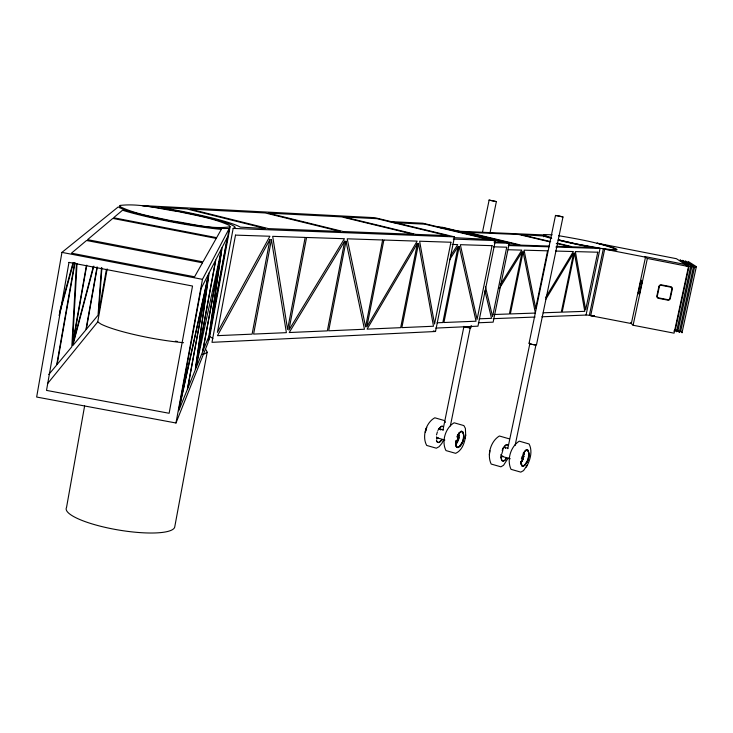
<?xml version="1.0" encoding="UTF-8"?>
<svg xmlns="http://www.w3.org/2000/svg" width="733" height="733" viewBox="0 0 733 733"><rect width="100%" height="100%" fill="white"/><g stroke="black" fill="none" stroke-linecap="round" stroke-linejoin="round"><path stroke-width="1.1" d="M638.48 292.733L639.139 293.731L639.497 293.191M641.888 281.839L641.228 280.693L640.935 281.078M76.443 263.853L71.807 346.801L57.11 364.484L75.041 262.542M77.029 263.623L72.485 344.308L86.412 265.502M101.475 267.802L98.057 315.217L86.256 329.419L97.223 267.609M101.905 267.847L98.643 313.009L106.404 269.405M641.879 282.04L641.32 280.235L640.871 281.243M638.37 292.834L638.59 291.688M509.014 438.765L499.375 435.998C490.624 441.284 486.794 454.881 491.174 464.053L500.905 466.82L503.534 465.281L508.171 458.061M465.666 434.935L465.391 428.411L463.87 425.589L454.13 422.794C445.334 427.742 441.284 441.651 445.985 450.575L455.651 453.333C462.459 450.273 464.997 441.871 465.666 434.935L465.299 438.132M458.143 434.55L458.125 437.958L455.724 442.824L455.853 444.29C458.601 441.513 459.802 437.234 459.115 433.405M641.989 281.802L641.824 282.48M457.786 438.013L457.804 435.045M501.253 454.497L501.253 459.124L502.096 460.663L503.406 461.011L504.936 460.159L506.411 458.189L504.936 460.287L503.351 461.149L502.041 460.8L501.024 457.502M455.807 441.055L455.88 445.655L456.769 447.194L458.107 447.57C463.155 444.794 465.528 436.804 462.725 431.792L461.405 431.334L458.757 433.478M520.815 461.451L520.916 462.926L523.362 459.032L524.214 451.885M522.244 461.369L521.759 460.242L523.179 456.494L523.252 453.049M522.858 456.549L523.069 454.9M638.553 291.917C637.545 293.319 639.68 295.353 639.616 292.806M641.961 282.068L639.845 292.201M489.387 454.707L489.956 450.694M61.948 252.39L36.65 397.039L175.975 422.996L208.007 342.787L229.237 228.439L224.426 228.522A59.794 5.525 10.7 0 1 170.862 221.082A59.794 5.525 10.7 0 1 121.559 208.593L118.215 206.926L61.948 252.39L202.473 279.337L229.237 228.439M74.629 262.9L56.67 365.016L48.772 374.517M86.778 265.154L72.879 343.841L93.348 266.519M97.086 266.821L85.908 329.841L72.805 345.609L93.842 266.088M47.434 383.78L97.736 321.897L107.174 268.919M119.662 207.668L120.056 205.432C139.728 203.133 159.574 208.914 178.999 211.7C195.784 215.438 213.111 218.113 228.907 225.178L230.116 226.772L209.07 340.139M84.616 405.972L66.538 507.438A55.076 12.562 9.6 0 0 115.319 529.446A55.076 12.562 9.6 0 0 174.692 527.174L207.173 352.234L206.12 349.87M641.87 282.645L641.76 283.222M175.975 422.996L202.473 279.337M195.968 367.041L215.823 259.775L221.687 248.331L195.738 368.772L202.574 351.895L221.439 250.081M233.158 228.421L211.993 342.329L435.521 331.499L454.487 236.869L374.801 217.683L142.202 205.57L151.474 206.743A59.776 5.525 10.7 0 1 235.11 227.725L233.158 228.421L454.487 236.869M482.433 232.48L489.131 200.072L496.369 201.593L490.029 232.856M442.943 430.179L463.952 326.35M450.364 425.946L470.284 327.688L469.569 327.266M467.828 327.532L470.788 327.761L471.237 325.534M388.463 221.513L422.758 223.208L495.352 240.589L477.962 326.167L435.769 328.082M437.729 227.047L442.311 227.257L509.252 243.274L493.144 322.154L478.374 322.777M543.465 236.759L543.923 234.533L552.233 234.817M530.325 343.85L529.052 343.291L555.495 215.438L559.444 216.024L562.981 216.986L536.474 344.867L534.888 344.812M507.767 448.651L529.858 343.667M515.088 445.554L535.979 344.757M559.151 240.048A38.968 2.694 11.6 0 0 600.052 248.441L586.052 315.062L541.879 316.784M585.997 314.86L589.359 315.309L603.351 248.808L613.585 249.77L615.308 249.458L614.575 248.634C596.543 242.073 577.421 238.958 558.564 235.669M604.688 249.174L645.507 257.164L631.342 323.565L590.679 315.712L604.688 249.174A38.986 2.703 11.6 0 0 596.983 243.145L676.431 258.703L688.498 266.519L674.085 333.167L633.101 325.25L630.472 322.731M638.681 291.212L640.587 281.958M633.101 325.25L647.358 258.465L644.591 256.513L685.373 264.494L686.253 265.96M673.829 331.105L675.285 329.887L689.002 266.5L688.122 265.034L680.096 259.867L681.36 261.553L682.78 260.398L690.862 265.575L691.741 267.032L678.016 330.409L676.568 331.637L674.846 330.162M676.706 329.951L679.299 332.159L680.755 330.94L694.481 267.572L693.61 266.106L685.465 260.921L684.045 262.084L682.78 260.398M680.288 331.206L682.038 332.69L696.35 266.647L688.15 261.443M640.587 282.306L640.724 281.399M639.79 292.128L639.717 292.76M639.735 292.366L639.561 293.282M59.08 315.529L73.492 262.671M640.697 281.839L640.807 281.151M59.73 311.369L72.961 262.909M521.392 458.711L521.997 456.604M501.83 453.8L502.875 450.236M436.492 434.926L437.418 431.819M640.816 281.426L640.88 280.922M502.307 450.309L503.653 447.478M443.804 439.488L441.889 443.346L439.085 446.709L436.337 448.193L426.698 445.444C421.805 436.621 425.919 422.556 434.816 417.792L444.381 420.54L445.417 422.419M456.833 436.914L458.226 434.119M526.257 467.132C530.188 460.397 532.882 451.29 529.089 443.978L519.276 441.156C510.544 446.571 506.631 460.067 511.038 469.34L520.797 472.125L523.545 470.604L527.265 465.125M545.691 297.424L573.362 251.538L555.522 251.043M545.828 299.256L573.6 253.16L561.295 312.157L543.208 312.789M500.135 285.073L521.832 250.118L508.161 249.733M499.255 288.692L522.125 251.831L509.38 313.971L493.996 314.503M450.41 256.083L457.749 244.602L452.096 244.428M449.586 259.812L458.134 246.407L442.842 322.557L437.143 322.786M441.898 439.773L440.359 441.761L438.71 442.585L437.326 442.219L436.419 440.615M502.471 456.082L501.198 457.722L501.015 456.228M523.499 452.893L526.431 450.172L527.705 450.575L528.475 452.069A8.017 3.069 -74.2 0 1 527.439 460.48L524.709 464.988L523.179 465.812L521.978 465.455L520.961 461.616M441.88 439.708L438.765 442.448L437.381 442.081L436.465 440.542M455.697 442.256L456.567 441.156M504.176 446.837L506.796 444.629L508.051 445.078M438.013 437.638L436.703 439.241L436.501 437.757M458.574 433.359L461.286 431.151L462.624 431.609C465.272 436.776 462.99 444.775 457.923 447.652M458.574 433.689L461.103 431.664L462.441 432.085L463.274 433.579A7.898 3.253 -74.1 0 1 462.349 441.889L459.545 446.305L457.96 447.103L456.686 446.718L455.55 442.897A7.898 3.253 -74.1 0 1 455.706 440.945M439.864 427.779L438.792 429.052A8.952 3.757 -74.1 0 1 439.846 427.559M523.408 454.579L524.425 453.929M207.173 352.234L204.507 353.929L202.418 354.231M458.327 436.062L459.371 435.429M525.222 450.749L526.752 449.833L527.989 450.273C530.555 455.431 528.236 463.265 523.325 466.289L522.07 465.941M525.066 450.575L526.624 449.659L527.888 450.089C530.28 455.395 528.062 463.238 523.142 466.38L521.85 466.032M440.396 427.147L442.036 426.285L443.364 426.743M469.459 327.22L470.302 327.669L468.607 327.651M691.741 267.032L693.61 266.106L679.299 332.159L678.016 330.409M696.35 266.647L694.481 267.572L691.897 265.914M529.052 343.291L529.675 343.2M230.116 226.772C210.609 229.722 190.571 223.327 171.201 220.77C154.196 216.886 136.448 214.439 120.578 206.917L120.056 205.432M470.284 327.688L464.218 326.597M496.369 201.593L488.984 200.1M562.981 216.986L555.495 215.438M523.179 456.494L524.122 456.439M458.125 437.958L459.096 437.913M479.226 318.809L491.522 318.342L484.953 290.818M493.19 318.672L535.09 317.041M493.483 246.801L506.732 247.204L492.567 316.619L485.503 286.942M508.253 245.528L549.054 246.819M555.852 247.039L600.052 248.441M494.39 242.77L509.252 243.274M508.656 244.749L518.927 245.088L465.143 232.224L461.735 232.077M549.246 246.068L521.181 245.161L467.489 232.324L518.918 234.533L549.695 241.817M557.107 246.325L570.576 246.764L556.283 243.383M493.987 242.009L503.947 242.357L444.024 228.018L440.68 227.862M453.278 239.068L495.352 240.589M456.073 231.115L542.521 234.881A38.968 2.694 11.6 0 0 550.107 237.611M393.859 222.667L424.92 224.17L488.462 239.389L454.423 237.684M589.359 315.309L594.509 315.758M535.209 344.922L533.386 344.602M175.343 341.157L177.478 341.431M603.351 248.808L577.045 244.089L559.297 240.021M534.403 344.822L532.506 344.492M467.938 327.614L466.032 327.23M647.358 258.465L688.498 266.519M466.994 327.376L465.162 327M531.553 344.272L532.543 344.437M550.657 241.633L521.026 234.615L543.373 236.008A42.826 2.959 11.6 0 0 551.711 238.472M557.236 243.191L572.601 246.829L592.74 247.488L589.589 246.911A42.826 2.959 11.6 0 1 558.005 240.103M433.322 330.922L435.521 331.499M530.683 344.043L531.718 344.244M440.093 429.007L443.346 429.932M504.771 447.387L507.896 448.275M437.253 437.867L444.858 440.047M501.913 456.375L510.26 458.766M465.428 327L463.879 326.579M529.959 343.814L530.958 344.043M551.271 237.804L544.353 235.293L543.923 234.533M443.428 426.606L442.026 426.157A8.952 3.757 -74.1 0 0 440.396 427.018M508.116 444.94L506.787 444.5A9.08 3.555 -74.1 0 0 504.157 446.644M469.816 327.248L470.788 327.761M464.786 326.808L464.016 326.478M686.134 264.64L689.002 266.5L690.862 265.575L676.568 331.637L675.285 329.887M97.736 321.897L100.962 324.078A59.346 8.53 10.3 0 0 183.552 342.696M457.548 439.91L458.345 440.469M522.602 458.473L523.362 459.032M680.755 330.94L682.038 332.69M455.651 445.691L456.567 447.286M456.696 441.651L457.209 442.759M520.797 462.715L521.016 464.438M520.989 461.845L521.245 464.401M502.261 450.245A9.08 3.555 -74.1 0 1 503.644 447.423M503.159 448.092A4.728 1.86 -74.1 0 1 505.413 448.413M502.948 456.201A4.728 1.86 -74.1 0 1 501.143 454.451M437.839 430.454A4.664 1.961 -74.1 0 1 440.79 430.051M437.757 437.94A4.664 1.961 -74.1 0 1 436.547 436.841M593.886 316.024A38.822 3.857 11.7 0 1 590.679 315.712M209.95 336.667A59.327 8.521 10.3 0 1 212.863 338.619M208.538 275.416L195.216 370.046L187.556 388.957L208.538 275.416M209.107 272.905L195.766 367.545L215.649 260.114L209.107 272.905M221.604 249.77L208.914 336.245L202.748 351.446L221.604 249.77M222.09 247.543L209.391 334.028L227.349 237.281L222.09 247.543M657.336 295.967L657.299 296.196A1.631 1.594 -44.8 0 0 658.362 297.827L668.13 299.724A1.631 1.594 -44.9 0 0 669.779 298.624L671.895 288.811A1.631 1.594 -45.8 0 0 670.832 287.18L661.056 285.274A1.631 1.603 -45.7 0 0 659.407 286.383L657.336 295.967M68.984 262.387L46.518 390.396L169.131 413.275L192.522 286.035L68.984 262.387M201.199 288.326L178.962 408.886L208.603 273.885L201.199 288.326M208.346 275.8L187.327 389.525L178.724 410.773L208.346 275.8M235.504 235.119L217.408 332.37L269.891 236.255L235.504 235.119M269.927 239.554L252.106 334.147L217.481 335.659L269.927 239.554M271.421 239.599L253.609 334.083L286.383 332.654L271.421 239.599M305.166 237.428L287.611 329.484L272.685 236.347L305.166 237.428M306.577 237.474L288.903 330.107L344.418 238.72L306.577 237.474M344.684 241.157L327.339 330.867L289.223 332.525L344.684 241.157M346.013 241.194L328.677 330.812L364.457 329.245L346.013 241.194M382.626 239.984L365.611 326.909L347.213 238.811L382.626 239.984M383.872 240.03L366.866 326.863L417.169 241.13L383.872 240.03M417.37 243.411L400.676 327.669L367.105 329.135L417.37 243.411M418.543 243.448L401.858 327.624L433.487 326.24L418.543 243.448M450.923 242.247L434.541 324.041L419.633 241.212L450.923 242.247M459.215 246.444L443.932 322.511L476.056 321.21L459.215 246.444M492.063 245.674L477.091 319.405L460.324 244.685L492.063 245.674M523.087 251.85L510.351 313.935L535.383 313.064L523.087 251.85M547.588 250.823L535.713 308.272L524.077 250.173L547.588 250.823M574.47 253.187L562.174 312.13L584.769 311.342L574.47 253.187M597.761 252.216L585.658 309.812L575.378 251.593L597.761 252.216M658.894 286.493L656.878 295.894A2.107 2.062 -44.8 0 0 658.472 298.331L667.818 300.154A2.098 2.052 -44.9 0 0 670.292 298.505L672.317 289.114A2.107 2.062 -45.8 0 0 670.722 286.667L661.368 284.844A2.107 2.062 -45.7 0 0 658.894 286.493M426.414 428.164L425.314 432.223L426.707 427.394L426.414 428.164M202.473 262.799L194.575 276.799L71.449 253.178L86.54 240.497L202.473 262.799M216.226 238.408L202.995 261.864L87.548 239.654L112.8 218.416L216.226 238.408M221.357 229.31L216.647 237.666L113.606 217.738L122.594 210.188L124.61 210.866A66.611 6.157 10.7 0 0 218.92 229.136L221.357 229.31M265.264 228.494L240.241 227.12A66.602 6.157 10.7 0 0 164.531 208.154L161.104 207.613L186.833 208.932L265.264 228.494M340.341 231.426L268.425 228.614L190.131 209.107L265.19 212.955L340.341 231.426M413.284 234.276L343.145 231.536L268.113 213.101L341.477 216.867L413.284 234.276M447.139 235.595L415.758 234.368L344.061 216.995L376.927 218.681L447.139 235.595"/></g></svg>
